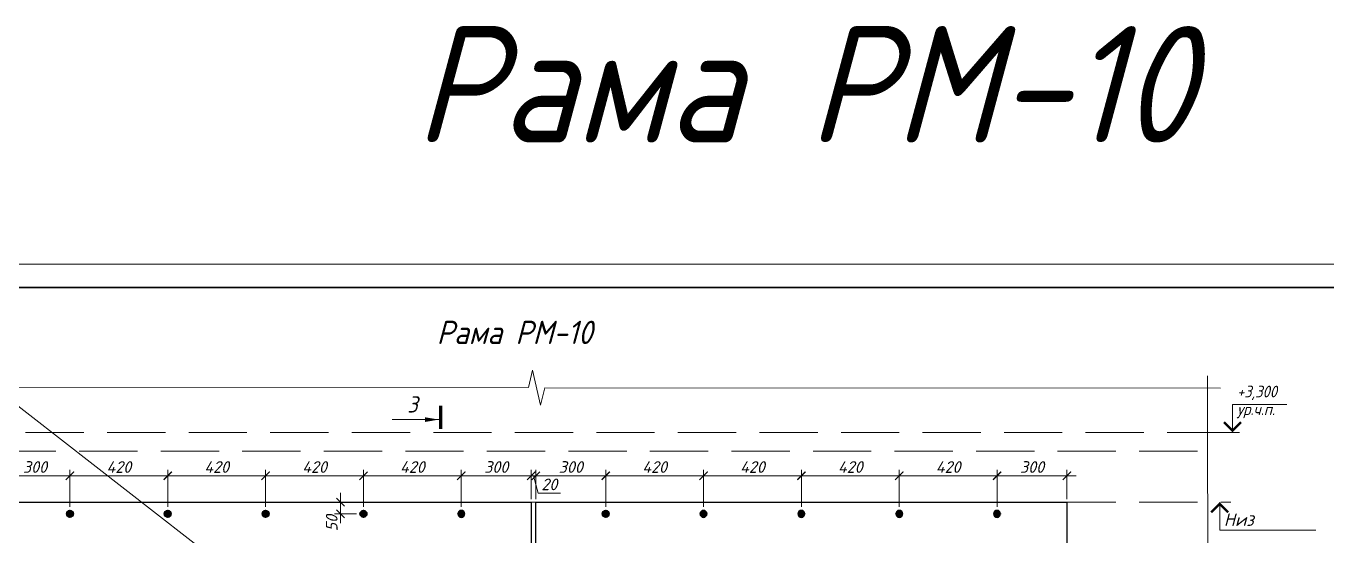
# Model space of a CAD drawing. Header units: millimetres. Extents: x 749182 to 2267578, y 70462 to 311449.
# Drawn here: x 2209567 to 2215152, y 211687 to 213873 of the extents above; entities that cross this region are included whole.
import ezdxf
from ezdxf.enums import TextEntityAlignment as Align

# ---------------------------------------------------------------- set-up
doc = ezdxf.new("R2010")
doc.units = ezdxf.units.MM
doc.linetypes.add('GOST2.303 4', pattern=[7, 5, -2, 0])
doc.linetypes.add('осеваяX2', pattern=[4, 2.5, -0.5, 0.5, -0.5])
doc.layers.get('Defpoints').update_dxf_attribs({"color": 255})
doc.layers.add('металл', color=124, linetype='Continuous')
doc.layers.add('Текст', color=7, linetype='Continuous')
for name, color, linetype, lineweight in [('Оси', 165, 'осеваяX2', 13), ('Размер', 7, 'Continuous', 13), ('Размеры КР', 164, 'Continuous', 9), ('Шахты для нанесения на ТХ', 210, 'Continuous', 60), ('Штриховка в сечении', 7, 'Continuous', 5), ('штриховка кирпич', 42, 'Continuous', 5)]:
    doc.layers.add(name, color=color, linetype=linetype, lineweight=lineweight)
doc.styles.add('GOST', font='', dxfattribs={"width": 0.8, "oblique": 10})
doc.styles.add('GOST 2.304_new', font='isocpeur.ttf', dxfattribs={"width": 0.9, "oblique": 15})
doc.styles.add('М2', font='isocpeui.ttf')
doc.styles.get('GOST').set_extended_font_data('GOST type A')
doc.dimstyles.new('SPDS 1_20', dxfattribs={"dimscale": 20, "dimtxt": 2.5, "dimasz": 1.77, "dimexe": 1.25, "dimexo": 0.625, "dimtad": 1, "dimdec": 0, "dimrnd": 0.001, "dimtxsty": 'М2', "dimblk": 'ARCHTICK', "dimcen": 2.5, "dimdle": 2, "dimclrt": 256, "dimadec": 0, "dimazin": 2, "dimtfac": 0.75, "dimtdec": 0, "dimtmove": 1, "dimatfit": 3, "dimfxl": 0, "dimtolj": 1, "dimlwd": 9, "dimlwe": 9, "dimarcsym": 0})

# ---------------------------------------------------------------- blocks, each defined once
blk = doc.blocks.new('м16')
at = {"layer": 'металл', "lineweight": 30, "ltscale": 20}
for p, q in [((-11, 6.4), (0, 12.7)), ((-11, -6.4), (-11, 6.4)), ((0, 12.7), (11, 6.4)), ((11, 6.4), (11, -6.4)), ((0, -12.7), (-11, -6.4)), ((11, -6.4), (0, -12.7))]:
    blk.add_line(p, q, dxfattribs=at)
blk.add_circle((0, 0), 15, dxfattribs=at)
for radius, start, end in [(10.4, 0, 180), (10.4, 180, 0), (6.92, 0, 180), (6.92, 180, 0)]:
    blk.add_arc((0, 0), radius, start, end, dxfattribs=at)
at = {"layer": 'металл', "linetype": 'Continuous', "lineweight": 25, "ltscale": 20}
blk.add_arc((0, 0), 8, 255, 165, dxfattribs=at)
at = {"layer": 'Оси', "ltscale": 20}
for p, q in [((17, 0), (-17.3, 0)), ((0, 17.3), (0, -17.3))]:
    blk.add_line(p, q, dxfattribs=at)
blk = doc.blocks.new('_ArchTick')
at = {"color": 0, "linetype": 'ByBlock', "const_width": 0.15}
blk.add_lwpolyline([(-0.5, -0.5), (0.5, 0.5)], dxfattribs=at)
blk = doc.blocks.new('*D1347')
at = {"layer": 'Defpoints', "color": 0, "lineweight": 20, "ltscale": 100, "transparency": 16777216}
for p in [(2209755.6, 211941.1), (2209455.6, 211827.4), (2209755.6, 211794.7)]:
    blk.add_point(p, dxfattribs=at)
at = {"layer": 'Шахты для нанесения на ТХ', "color": 0, "lineweight": 9, "ltscale": 100, "transparency": 16777216}
for p, q in [((2209415.6, 211941.1), (2209795.6, 211941.1)), ((2209455.6, 211839.9), (2209455.6, 211966.1)), ((2209755.6, 211807.2), (2209755.6, 211966.1))]:
    blk.add_line(p, q, dxfattribs=at)
at = {"layer": 'Шахты для нанесения на ТХ', "color": 0, "lineweight": 9, "ltscale": 100, "transparency": 16777216, "xscale": 35.4, "yscale": 35.4, "zscale": 35.4, "rotation": 180}
blk.add_blockref('_ArchTick', (2209455.6, 211941.1), dxfattribs=at)
at = {"layer": 'Шахты для нанесения на ТХ', "color": 0, "lineweight": 9, "ltscale": 100, "transparency": 16777216, "xscale": 35.4, "yscale": 35.4, "zscale": 35.4}
blk.add_blockref('_ArchTick', (2209755.6, 211941.1), dxfattribs=at)
at = {"layer": 'Шахты для нанесения на ТХ', "ltscale": 100, "transparency": 16777216, "insert": (2209605.6, 211978.6), "char_height": 50, "attachment_point": 5, "style": 'М2'}
blk.add_mtext('\\A1;300', dxfattribs=at)
blk = doc.blocks.new('*D1348')
at = {"layer": 'Defpoints', "color": 0, "lineweight": 20, "ltscale": 100, "transparency": 16777216}
for p in [(2210175.6, 211941.1), (2209755.6, 211794.7), (2210175.6, 211794.7)]:
    blk.add_point(p, dxfattribs=at)
at = {"layer": 'Шахты для нанесения на ТХ', "color": 0, "lineweight": 9, "ltscale": 100, "transparency": 16777216}
for p, q in [((2209715.6, 211941.1), (2210215.6, 211941.1)), ((2209755.6, 211807.2), (2209755.6, 211966.1)), ((2210175.6, 211807.2), (2210175.6, 211966.1))]:
    blk.add_line(p, q, dxfattribs=at)
at = {"layer": 'Шахты для нанесения на ТХ', "color": 0, "lineweight": 9, "ltscale": 100, "transparency": 16777216, "xscale": 35.4, "yscale": 35.4, "zscale": 35.4, "rotation": 180}
blk.add_blockref('_ArchTick', (2209755.6, 211941.1), dxfattribs=at)
at = {"layer": 'Шахты для нанесения на ТХ', "color": 0, "lineweight": 9, "ltscale": 100, "transparency": 16777216, "xscale": 35.4, "yscale": 35.4, "zscale": 35.4}
blk.add_blockref('_ArchTick', (2210175.6, 211941.1), dxfattribs=at)
at = {"layer": 'Шахты для нанесения на ТХ', "ltscale": 100, "transparency": 16777216, "insert": (2209965.6, 211978.6), "char_height": 50, "attachment_point": 5, "style": 'М2'}
blk.add_mtext('\\A1;420', dxfattribs=at)
blk = doc.blocks.new('*D1349')
at = {"layer": 'Defpoints', "color": 0, "lineweight": 20, "ltscale": 100, "transparency": 16777216}
for p in [(2210595.6, 211941.1), (2210175.6, 211794.7), (2210595.6, 211794.7)]:
    blk.add_point(p, dxfattribs=at)
at = {"layer": 'Шахты для нанесения на ТХ', "color": 0, "lineweight": 9, "ltscale": 100, "transparency": 16777216}
for p, q in [((2210135.6, 211941.1), (2210635.6, 211941.1)), ((2210175.6, 211807.2), (2210175.6, 211966.1)), ((2210595.6, 211807.2), (2210595.6, 211966.1))]:
    blk.add_line(p, q, dxfattribs=at)
at = {"layer": 'Шахты для нанесения на ТХ', "color": 0, "lineweight": 9, "ltscale": 100, "transparency": 16777216, "xscale": 35.4, "yscale": 35.4, "zscale": 35.4, "rotation": 180}
blk.add_blockref('_ArchTick', (2210175.6, 211941.1), dxfattribs=at)
at = {"layer": 'Шахты для нанесения на ТХ', "color": 0, "lineweight": 9, "ltscale": 100, "transparency": 16777216, "xscale": 35.4, "yscale": 35.4, "zscale": 35.4}
blk.add_blockref('_ArchTick', (2210595.6, 211941.1), dxfattribs=at)
at = {"layer": 'Шахты для нанесения на ТХ', "ltscale": 100, "transparency": 16777216, "insert": (2210385.6, 211978.6), "char_height": 50, "attachment_point": 5, "style": 'М2'}
blk.add_mtext('\\A1;420', dxfattribs=at)
blk = doc.blocks.new('*D1350')
at = {"layer": 'Defpoints', "color": 0, "lineweight": 20, "ltscale": 100, "transparency": 16777216}
for p in [(2211015.8, 211941.1), (2210595.6, 211794.7), (2211015.8, 211794.7)]:
    blk.add_point(p, dxfattribs=at)
at = {"layer": 'Шахты для нанесения на ТХ', "color": 0, "lineweight": 9, "ltscale": 100, "transparency": 16777216}
for p, q in [((2210555.6, 211941.1), (2211055.8, 211941.1)), ((2210595.6, 211807.2), (2210595.6, 211966.1)), ((2211015.8, 211807.2), (2211015.8, 211966.1))]:
    blk.add_line(p, q, dxfattribs=at)
at = {"layer": 'Шахты для нанесения на ТХ', "color": 0, "lineweight": 9, "ltscale": 100, "transparency": 16777216, "xscale": 35.4, "yscale": 35.4, "zscale": 35.4, "rotation": 180}
blk.add_blockref('_ArchTick', (2210595.6, 211941.1), dxfattribs=at)
at = {"layer": 'Шахты для нанесения на ТХ', "color": 0, "lineweight": 9, "ltscale": 100, "transparency": 16777216, "xscale": 35.4, "yscale": 35.4, "zscale": 35.4}
blk.add_blockref('_ArchTick', (2211015.8, 211941.1), dxfattribs=at)
at = {"layer": 'Шахты для нанесения на ТХ', "ltscale": 100, "transparency": 16777216, "insert": (2210805.7, 211978.6), "char_height": 50, "attachment_point": 5, "style": 'М2'}
blk.add_mtext('\\A1;420', dxfattribs=at)
blk = doc.blocks.new('*D1351')
at = {"layer": 'Defpoints', "color": 0, "lineweight": 20, "ltscale": 100, "transparency": 16777216}
for p in [(2211435.6, 211941.1), (2211015.8, 211794.7), (2211435.6, 211794.7)]:
    blk.add_point(p, dxfattribs=at)
at = {"layer": 'Шахты для нанесения на ТХ', "color": 0, "lineweight": 9, "ltscale": 100, "transparency": 16777216}
for p, q in [((2210975.8, 211941.1), (2211475.6, 211941.1)), ((2211015.8, 211807.2), (2211015.8, 211966.1)), ((2211435.6, 211807.2), (2211435.6, 211966.1))]:
    blk.add_line(p, q, dxfattribs=at)
at = {"layer": 'Шахты для нанесения на ТХ', "color": 0, "lineweight": 9, "ltscale": 100, "transparency": 16777216, "xscale": 35.4, "yscale": 35.4, "zscale": 35.4, "rotation": 180}
blk.add_blockref('_ArchTick', (2211015.8, 211941.1), dxfattribs=at)
at = {"layer": 'Шахты для нанесения на ТХ', "color": 0, "lineweight": 9, "ltscale": 100, "transparency": 16777216, "xscale": 35.4, "yscale": 35.4, "zscale": 35.4}
blk.add_blockref('_ArchTick', (2211435.6, 211941.1), dxfattribs=at)
at = {"layer": 'Шахты для нанесения на ТХ', "ltscale": 100, "transparency": 16777216, "insert": (2211225.7, 211978.6), "char_height": 50, "attachment_point": 5, "style": 'М2'}
blk.add_mtext('\\A1;420', dxfattribs=at)
blk = doc.blocks.new('*D1352')
at = {"layer": 'Defpoints', "color": 0, "lineweight": 20, "ltscale": 100, "transparency": 16777216}
for p in [(2211735.6, 211941.1), (2211735.6, 211827.4), (2211435.6, 211794.7)]:
    blk.add_point(p, dxfattribs=at)
at = {"layer": 'Шахты для нанесения на ТХ', "color": 0, "lineweight": 9, "ltscale": 100, "transparency": 16777216}
for p, q in [((2211395.6, 211941.1), (2211775.6, 211941.1)), ((2211435.6, 211807.2), (2211435.6, 211966.1)), ((2211735.6, 211839.9), (2211735.6, 211966.1))]:
    blk.add_line(p, q, dxfattribs=at)
at = {"layer": 'Шахты для нанесения на ТХ', "color": 0, "lineweight": 9, "ltscale": 100, "transparency": 16777216, "xscale": 35.4, "yscale": 35.4, "zscale": 35.4, "rotation": 180}
blk.add_blockref('_ArchTick', (2211435.6, 211941.1), dxfattribs=at)
at = {"layer": 'Шахты для нанесения на ТХ', "color": 0, "lineweight": 9, "ltscale": 100, "transparency": 16777216, "xscale": 35.4, "yscale": 35.4, "zscale": 35.4}
blk.add_blockref('_ArchTick', (2211735.6, 211941.1), dxfattribs=at)
at = {"layer": 'Шахты для нанесения на ТХ', "ltscale": 100, "transparency": 16777216, "insert": (2211585.6, 211978.6), "char_height": 50, "attachment_point": 5, "style": 'М2'}
blk.add_mtext('\\A1;300', dxfattribs=at)
blk = doc.blocks.new('*D1353')
at = {"layer": 'Defpoints', "color": 0, "lineweight": 20, "ltscale": 100, "transparency": 16777216}
for p in [(2211755.6, 211941.1), (2211735.6, 211827.4), (2211755.6, 211827.4)]:
    blk.add_point(p, dxfattribs=at)
at = {"layer": 'Шахты для нанесения на ТХ', "color": 0, "lineweight": 9, "ltscale": 100, "transparency": 16777216}
for p, q in [((2211735.6, 211941.1), (2211700.2, 211941.1)), ((2211735.6, 211839.9), (2211735.6, 211966.1)), ((2211735.6, 211941.1), (2211755.6, 211941.1)), ((2211735.6, 211941.1), (2211755.6, 211941.1)), ((2211745.6, 211941.1), (2211766.2, 211866.4)), ((2211755.6, 211839.9), (2211755.6, 211966.1)), ((2211755.6, 211941.1), (2211791, 211941.1)), ((2211766.2, 211866.4), (2211861.2, 211866.4))]:
    blk.add_line(p, q, dxfattribs=at)
at = {"layer": 'Шахты для нанесения на ТХ', "color": 0, "lineweight": 9, "ltscale": 100, "transparency": 16777216, "xscale": 35.4, "yscale": 35.4, "zscale": 35.4}
blk.add_blockref('_ArchTick', (2211735.6, 211941.1), dxfattribs=at)
at = {"layer": 'Шахты для нанесения на ТХ', "color": 0, "lineweight": 9, "ltscale": 100, "transparency": 16777216, "xscale": 35.4, "yscale": 35.4, "zscale": 35.4, "rotation": 180}
blk.add_blockref('_ArchTick', (2211755.6, 211941.1), dxfattribs=at)
at = {"layer": 'Шахты для нанесения на ТХ', "ltscale": 100, "transparency": 16777216, "insert": (2211813.7, 211903.9), "char_height": 50, "attachment_point": 5, "style": 'М2'}
blk.add_mtext('\\A1;20', dxfattribs=at)
blk = doc.blocks.new('*D1354')
at = {"layer": 'Defpoints', "color": 0, "lineweight": 20, "ltscale": 100, "transparency": 16777216}
for p in [(2212055.6, 211941.1), (2211755.6, 211827.4), (2212055.6, 211794.7)]:
    blk.add_point(p, dxfattribs=at)
at = {"layer": 'Шахты для нанесения на ТХ', "color": 0, "lineweight": 9, "ltscale": 100, "transparency": 16777216}
for p, q in [((2211715.6, 211941.1), (2212095.6, 211941.1)), ((2211755.6, 211839.9), (2211755.6, 211966.1)), ((2212055.6, 211807.2), (2212055.6, 211966.1))]:
    blk.add_line(p, q, dxfattribs=at)
at = {"layer": 'Шахты для нанесения на ТХ', "color": 0, "lineweight": 9, "ltscale": 100, "transparency": 16777216, "xscale": 35.4, "yscale": 35.4, "zscale": 35.4, "rotation": 180}
blk.add_blockref('_ArchTick', (2211755.6, 211941.1), dxfattribs=at)
at = {"layer": 'Шахты для нанесения на ТХ', "color": 0, "lineweight": 9, "ltscale": 100, "transparency": 16777216, "xscale": 35.4, "yscale": 35.4, "zscale": 35.4}
blk.add_blockref('_ArchTick', (2212055.6, 211941.1), dxfattribs=at)
at = {"layer": 'Шахты для нанесения на ТХ', "ltscale": 100, "transparency": 16777216, "insert": (2211905.6, 211978.6), "char_height": 50, "attachment_point": 5, "style": 'М2'}
blk.add_mtext('\\A1;300', dxfattribs=at)
blk = doc.blocks.new('*D1355')
at = {"layer": 'Defpoints', "color": 0, "lineweight": 20, "ltscale": 100, "transparency": 16777216}
for p in [(2212475.4, 211941.1), (2212055.6, 211794.7), (2212475.4, 211794.7)]:
    blk.add_point(p, dxfattribs=at)
at = {"layer": 'Шахты для нанесения на ТХ', "color": 0, "lineweight": 9, "ltscale": 100, "transparency": 16777216}
for p, q in [((2212015.6, 211941.1), (2212515.4, 211941.1)), ((2212055.6, 211807.2), (2212055.6, 211966.1)), ((2212475.4, 211807.2), (2212475.4, 211966.1))]:
    blk.add_line(p, q, dxfattribs=at)
at = {"layer": 'Шахты для нанесения на ТХ', "color": 0, "lineweight": 9, "ltscale": 100, "transparency": 16777216, "xscale": 35.4, "yscale": 35.4, "zscale": 35.4, "rotation": 180}
blk.add_blockref('_ArchTick', (2212055.6, 211941.1), dxfattribs=at)
at = {"layer": 'Шахты для нанесения на ТХ', "color": 0, "lineweight": 9, "ltscale": 100, "transparency": 16777216, "xscale": 35.4, "yscale": 35.4, "zscale": 35.4}
blk.add_blockref('_ArchTick', (2212475.4, 211941.1), dxfattribs=at)
at = {"layer": 'Шахты для нанесения на ТХ', "ltscale": 100, "transparency": 16777216, "insert": (2212265.5, 211978.6), "char_height": 50, "attachment_point": 5, "style": 'М2'}
blk.add_mtext('\\A1;420', dxfattribs=at)
blk = doc.blocks.new('*D1356')
at = {"layer": 'Defpoints', "color": 0, "lineweight": 20, "ltscale": 100, "transparency": 16777216}
for p in [(2212895.6, 211941.1), (2212475.4, 211794.7), (2212895.6, 211794.7)]:
    blk.add_point(p, dxfattribs=at)
at = {"layer": 'Шахты для нанесения на ТХ', "color": 0, "lineweight": 9, "ltscale": 100, "transparency": 16777216}
for p, q in [((2212435.4, 211941.1), (2212935.6, 211941.1)), ((2212475.4, 211807.2), (2212475.4, 211966.1)), ((2212895.6, 211807.2), (2212895.6, 211966.1))]:
    blk.add_line(p, q, dxfattribs=at)
at = {"layer": 'Шахты для нанесения на ТХ', "color": 0, "lineweight": 9, "ltscale": 100, "transparency": 16777216, "xscale": 35.4, "yscale": 35.4, "zscale": 35.4, "rotation": 180}
blk.add_blockref('_ArchTick', (2212475.4, 211941.1), dxfattribs=at)
at = {"layer": 'Шахты для нанесения на ТХ', "color": 0, "lineweight": 9, "ltscale": 100, "transparency": 16777216, "xscale": 35.4, "yscale": 35.4, "zscale": 35.4}
blk.add_blockref('_ArchTick', (2212895.6, 211941.1), dxfattribs=at)
at = {"layer": 'Шахты для нанесения на ТХ', "ltscale": 100, "transparency": 16777216, "insert": (2212685.5, 211978.6), "char_height": 50, "attachment_point": 5, "style": 'М2'}
blk.add_mtext('\\A1;420', dxfattribs=at)
blk = doc.blocks.new('*D1357')
at = {"layer": 'Defpoints', "color": 0, "lineweight": 20, "ltscale": 100, "transparency": 16777216}
for p in [(2213315.6, 211941.1), (2212895.6, 211794.7), (2213315.6, 211794.7)]:
    blk.add_point(p, dxfattribs=at)
at = {"layer": 'Шахты для нанесения на ТХ', "color": 0, "lineweight": 9, "ltscale": 100, "transparency": 16777216}
for p, q in [((2212855.6, 211941.1), (2213355.6, 211941.1)), ((2212895.6, 211807.2), (2212895.6, 211966.1)), ((2213315.6, 211807.2), (2213315.6, 211966.1))]:
    blk.add_line(p, q, dxfattribs=at)
at = {"layer": 'Шахты для нанесения на ТХ', "color": 0, "lineweight": 9, "ltscale": 100, "transparency": 16777216, "xscale": 35.4, "yscale": 35.4, "zscale": 35.4, "rotation": 180}
blk.add_blockref('_ArchTick', (2212895.6, 211941.1), dxfattribs=at)
at = {"layer": 'Шахты для нанесения на ТХ', "color": 0, "lineweight": 9, "ltscale": 100, "transparency": 16777216, "xscale": 35.4, "yscale": 35.4, "zscale": 35.4}
blk.add_blockref('_ArchTick', (2213315.6, 211941.1), dxfattribs=at)
at = {"layer": 'Шахты для нанесения на ТХ', "ltscale": 100, "transparency": 16777216, "insert": (2213105.6, 211978.6), "char_height": 50, "attachment_point": 5, "style": 'М2'}
blk.add_mtext('\\A1;420', dxfattribs=at)
blk = doc.blocks.new('*D1358')
at = {"layer": 'Defpoints', "color": 0, "lineweight": 20, "ltscale": 100, "transparency": 16777216}
for p in [(2213735.6, 211941.1), (2213315.6, 211794.7), (2213735.6, 211794.7)]:
    blk.add_point(p, dxfattribs=at)
at = {"layer": 'Шахты для нанесения на ТХ', "color": 0, "lineweight": 9, "ltscale": 100, "transparency": 16777216}
for p, q in [((2213275.6, 211941.1), (2213775.6, 211941.1)), ((2213315.6, 211807.2), (2213315.6, 211966.1)), ((2213735.6, 211807.2), (2213735.6, 211966.1))]:
    blk.add_line(p, q, dxfattribs=at)
at = {"layer": 'Шахты для нанесения на ТХ', "color": 0, "lineweight": 9, "ltscale": 100, "transparency": 16777216, "xscale": 35.4, "yscale": 35.4, "zscale": 35.4, "rotation": 180}
blk.add_blockref('_ArchTick', (2213315.6, 211941.1), dxfattribs=at)
at = {"layer": 'Шахты для нанесения на ТХ', "color": 0, "lineweight": 9, "ltscale": 100, "transparency": 16777216, "xscale": 35.4, "yscale": 35.4, "zscale": 35.4}
blk.add_blockref('_ArchTick', (2213735.6, 211941.1), dxfattribs=at)
at = {"layer": 'Шахты для нанесения на ТХ', "ltscale": 100, "transparency": 16777216, "insert": (2213525.6, 211978.6), "char_height": 50, "attachment_point": 5, "style": 'М2'}
blk.add_mtext('\\A1;420', dxfattribs=at)
blk = doc.blocks.new('*D1359')
at = {"layer": 'Defpoints', "color": 0, "lineweight": 20, "ltscale": 100, "transparency": 16777216}
for p in [(2214035.6, 211941.1), (2214035.6, 211827.4), (2213735.6, 211794.7)]:
    blk.add_point(p, dxfattribs=at)
at = {"layer": 'Шахты для нанесения на ТХ', "color": 0, "lineweight": 9, "ltscale": 100, "transparency": 16777216}
for p, q in [((2213695.6, 211941.1), (2214075.6, 211941.1)), ((2213735.6, 211807.2), (2213735.6, 211966.1)), ((2214035.6, 211839.9), (2214035.6, 211966.1))]:
    blk.add_line(p, q, dxfattribs=at)
at = {"layer": 'Шахты для нанесения на ТХ', "color": 0, "lineweight": 9, "ltscale": 100, "transparency": 16777216, "xscale": 35.4, "yscale": 35.4, "zscale": 35.4, "rotation": 180}
blk.add_blockref('_ArchTick', (2213735.6, 211941.1), dxfattribs=at)
at = {"layer": 'Шахты для нанесения на ТХ', "color": 0, "lineweight": 9, "ltscale": 100, "transparency": 16777216, "xscale": 35.4, "yscale": 35.4, "zscale": 35.4}
blk.add_blockref('_ArchTick', (2214035.6, 211941.1), dxfattribs=at)
at = {"layer": 'Шахты для нанесения на ТХ', "ltscale": 100, "transparency": 16777216, "insert": (2213885.6, 211978.6), "char_height": 50, "attachment_point": 5, "style": 'М2'}
blk.add_mtext('\\A1;300', dxfattribs=at)
blk = doc.blocks.new('*D1360')
at = {"layer": 'Defpoints', "color": 0, "lineweight": 20, "ltscale": 100, "transparency": 16777216}
for p in [(2210917, 211827.4), (2210998.4, 211827.4), (2210998.4, 211777.4)]:
    blk.add_point(p, dxfattribs=at)
at = {"layer": 'Шахты для нанесения на ТХ', "color": 0, "lineweight": 9, "ltscale": 100, "transparency": 16777216}
for p, q in [((2210985.9, 211827.4), (2210892, 211827.4)), ((2210917, 211737.4), (2210917, 211867.4)), ((2210985.9, 211777.4), (2210892, 211777.4))]:
    blk.add_line(p, q, dxfattribs=at)
at = {"layer": 'Шахты для нанесения на ТХ', "color": 0, "lineweight": 9, "ltscale": 100, "transparency": 16777216, "xscale": 35.4, "yscale": 35.4, "zscale": 35.4}
for p, rotation in [((2210917, 211827.4), 90), ((2210917, 211777.4), 270)]:
    blk.add_blockref('_ArchTick', p, dxfattribs=dict(at, rotation=rotation))
at = {"layer": 'Шахты для нанесения на ТХ', "ltscale": 100, "transparency": 16777216, "insert": (2210879.5, 211737.4), "char_height": 50, "attachment_point": 5, "rotation": 90, "style": 'М2'}
blk.add_mtext('\\A1;50', dxfattribs=at)
blk = doc.blocks.new('*U713')
at = {"color": 44, "lineweight": 20, "ltscale": 10}
blk.add_line((594, 420), (0, 420), dxfattribs=at)
at = {"color": 137, "lineweight": 35, "ltscale": 10}
blk.add_line((589, 415), (20, 415), dxfattribs=at)
at = {"color": 44, "lineweight": 13, "style": 'GOST', "oblique": 10, "width": 0.8}
for tag in ['ФОРМАТВЕРТ', 'ФОРМАТГОРИЗ']:
    blk.add_attdef(tag, (542.98, 1.6), '', height=2, dxfattribs=at)

msp = doc.modelspace()

# ---------------------------------------------------------------- linework, layer by layer
at = {"layer": 'металл'}
for points in [[(2211735.6093, 210317.4052), (2211735.6093, 210037.4052), (2209455.6093, 210037.4052), (2209455.6093, 211827.4052), (2211735.6093, 211827.4052), (2211735.6093, 211377.4052)], [(2211755.6093, 211377.4052), (2211755.6093, 211827.4052), (2214035.6093, 211827.4052), (2214035.6093, 210037.4052), (2211755.6093, 210037.4052), (2211755.6093, 210317.4052)]]:
    msp.add_lwpolyline(points, dxfattribs=at)
at = {"layer": 'Размер', "linetype": 'Continuous', "ltscale": 20}
for p, q in [((2214746.265, 212127.4052), (2214746.265, 212247.4052)), ((2214746.265, 212247.4052), (2214979.89, 212247.4052)), ((2211339.4106, 212182.3126), (2211138.1745, 212182.3126)), ((2214536.8426, 212127.4052), (2214776.265, 212127.4052)), ((2214691.0861, 211827.4052), (2214691.0861, 211707.4052)), ((2214691.0861, 211707.4052), (2215103.8618, 211707.4052))]:
    msp.add_line(p, q, dxfattribs=at)
at = {"layer": 'Размер', "color": 0, "linetype": 'Continuous', "ltscale": 20}
for points, const_width in [([(2211347.4497, 212242.3126), (2211347.4497, 212142.3126)], 14), ([(2214654.6217, 211783.8697), (2214691.0861, 211820.3342), (2214727.5506, 211783.8697)], 10)]:
    msp.add_lwpolyline(points, dxfattribs=dict(at, const_width=const_width))
at = {"layer": 'Размер', "linetype": 'Continuous', "ltscale": 20, "const_width": 10}
msp.add_lwpolyline([(2214709.8005, 212170.9407), (2214746.265, 212134.4763), (2214782.7294, 212170.9407)], dxfattribs=at)
at = {"layer": 'Размер', "linetype": 'Continuous', "ltscale": 20}
msp.add_solid([(2211339.4106, 212182.3126), (2211279.3206, 212192.3682), (2211279.3206, 212172.257)], dxfattribs=at)
at = {"layer": 'Размеры КР', "lineweight": 20}
msp.add_line((2207618.7561, 213730.1269), (2219948.2634, 204134.1335), dxfattribs=at)
at = {"layer": 'Штриховка в сечении', "linetype": 'GOST2.303 4', "ltscale": 50}
for p, q in [((2208515.6093, 212127.4052), (2214638.8927, 212127.4052)), ((2208395.6093, 212047.4052), (2214639.0018, 212047.4052)), ((2208395.6093, 211827.4052), (2214739.4431, 211827.4052))]:
    msp.add_line(p, q, dxfattribs=at)
at = {"layer": 'штриховка кирпич', "linetype": 'Continuous', "ltscale": 20}
for points in [[(2207737.9537, 212321.6834), (2211723.9448, 212319.5353), (2211741.5513, 212394.5104), (2211776.3381, 212244.4608), (2211793.9447, 212319.4358), (2214694.1145, 212316.677)], [(2214644.1779, 207988.3949), (2214641.4191, 210276.9061), (2214566.3943, 210294.2995), (2214716.3444, 210329.5126), (2214641.3196, 210346.906), (2214638.5608, 212370.9483)]]:
    msp.add_lwpolyline(points, dxfattribs=at)

# ---------------------------------------------------------------- block references
at = {"xscale": 20, "yscale": 20, "zscale": 20}
msp.add_blockref('*U713', (2207136.9325, 204449.4341), dxfattribs=at)
at = {"layer": 'Размер'}
for p in [(2209755.6093, 211777.4052), (2210175.6093, 211777.4052), (2210595.6093, 211777.4052), (2211015.7819, 211777.4052), (2212055.6093, 211777.4052)]:
    msp.add_blockref('м16', p, dxfattribs=at)
at = {"layer": 'Размер', "xscale": -1}
for p in [(2211435.6093, 211777.4052), (2212475.4367, 211777.4052), (2212895.6093, 211777.4052), (2213315.6093, 211777.4052), (2213735.6093, 211777.4052)]:
    msp.add_blockref('м16', p, dxfattribs=at)

# ---------------------------------------------------------------- texts
at = {"layer": 'Размер', "linetype": 'Continuous', "ltscale": 20, "style": 'GOST 2.304_new', "oblique": 15, "width": 0.9}
for s, p in [('+3,300', (2214765.9451, 212327.9224)), ('ур.ч.п.', (2214765.9451, 212251.8336))]:
    msp.add_text(s, height=50, dxfattribs=at).set_placement(p, align=Align.TOP_LEFT)
msp.add_text('3', height=70, dxfattribs=at).set_placement((2211203.7506, 212212.5553))
at = {"layer": 'Текст', "ltscale": 20, "style": 'М2'}
msp.add_text('Низ', height=54, dxfattribs=at).set_placement((2214709.0861, 211725.4052))
at = {"layer": 'Текст', "lineweight": 30, "ltscale": 20, "attachment_point": 1, "style": 'GOST 2.304_new'}
for s, width, insert, char_height in [('\\pi1039.11443;Рама РМ-10', 5586.178048, (2210194.8454, 213872.9734), 500), ('\\pi792.54473;Рама РМ-10', 2286.67929, (2210537.5962, 212607.0056), 100)]:
    msp.add_mtext_dynamic_manual_height_columns(s, width=width, gutter_width=125, heights=[0], dxfattribs=dict(at, insert=insert, char_height=char_height))

# ---------------------------------------------------------------- dimensions: what is measured, and where the dimension line sits
at = {"layer": 'Шахты для нанесения на ТХ', "ltscale": 100}
for base, p1, p2, picture, middle in [((2209755.6093, 211941.0643), (2209455.6093, 211827.4052), (2209755.6093, 211794.6909), '*D1347', (2209605.6093, 211978.5643)), ((2210175.6093, 211941.0643), (2209755.6093, 211794.6909), (2210175.6093, 211794.6909), '*D1348', (2209965.6093, 211978.5643)), ((2210595.6093, 211941.0643), (2210175.6093, 211794.6909), (2210595.6093, 211794.6909), '*D1349', (2210385.6093, 211978.5643)), ((2211015.7819, 211941.0643), (2210595.6093, 211794.6909), (2211015.7819, 211794.6909), '*D1350', (2210805.6956, 211978.5643)), ((2211435.6093, 211941.0643), (2211015.7819, 211794.6909), (2211435.6093, 211794.6909), '*D1351', (2211225.6956, 211978.5643)), ((2211735.6093, 211941.0643), (2211435.6093, 211794.6909), (2211735.6093, 211827.4052), '*D1352', (2211585.6093, 211978.5643)), ((2212055.6093, 211941.0643), (2211755.6093, 211827.4052), (2212055.6093, 211794.6909), '*D1354', (2211905.6093, 211978.5643)), ((2212475.4367, 211941.0643), (2212055.6093, 211794.6909), (2212475.4367, 211794.6909), '*D1355', (2212265.523, 211978.5643)), ((2212895.6093, 211941.0643), (2212475.4367, 211794.6909), (2212895.6093, 211794.6909), '*D1356', (2212685.523, 211978.5643)), ((2213315.6093, 211941.0643), (2212895.6093, 211794.6909), (2213315.6093, 211794.6909), '*D1357', (2213105.6093, 211978.5643)), ((2213735.6093, 211941.0643), (2213315.6093, 211794.6909), (2213735.6093, 211794.6909), '*D1358', (2213525.6093, 211978.5643)), ((2214035.6093, 211941.0643), (2213735.6093, 211794.6909), (2214035.6093, 211827.4052), '*D1359', (2213885.6093, 211978.5643))]:
    dim = msp.add_linear_dim(base=base, p1=p1, p2=p2, dimstyle='SPDS 1_20', dxfattribs=at)
    dim.commit()
    dim.dimension.update_dxf_attribs({"geometry": picture, "text_midpoint": middle})
dim = msp.add_linear_dim(base=(2211755.6093, 211941.0643), p1=(2211735.6093, 211827.4052), p2=(2211755.6093, 211827.4052), dimstyle='SPDS 1_20', dxfattribs=at)
dim.commit()
dim.dimension.update_dxf_attribs({"geometry": '*D1353', "text_midpoint": (2211778.7343, 211866.4222), "dimtype": 160})
dim = msp.add_linear_dim(base=(2210917.0412, 211827.4052), p1=(2210998.4367, 211777.4052), p2=(2210998.4367, 211827.4052), angle=90, dimstyle='SPDS 1_20', dxfattribs=at)
dim.commit()
dim.dimension.update_dxf_attribs({"geometry": '*D1360', "text_midpoint": (2210917.0412, 211737.4052), "dimtype": 160})

doc.saveas('drawing.dxf')
